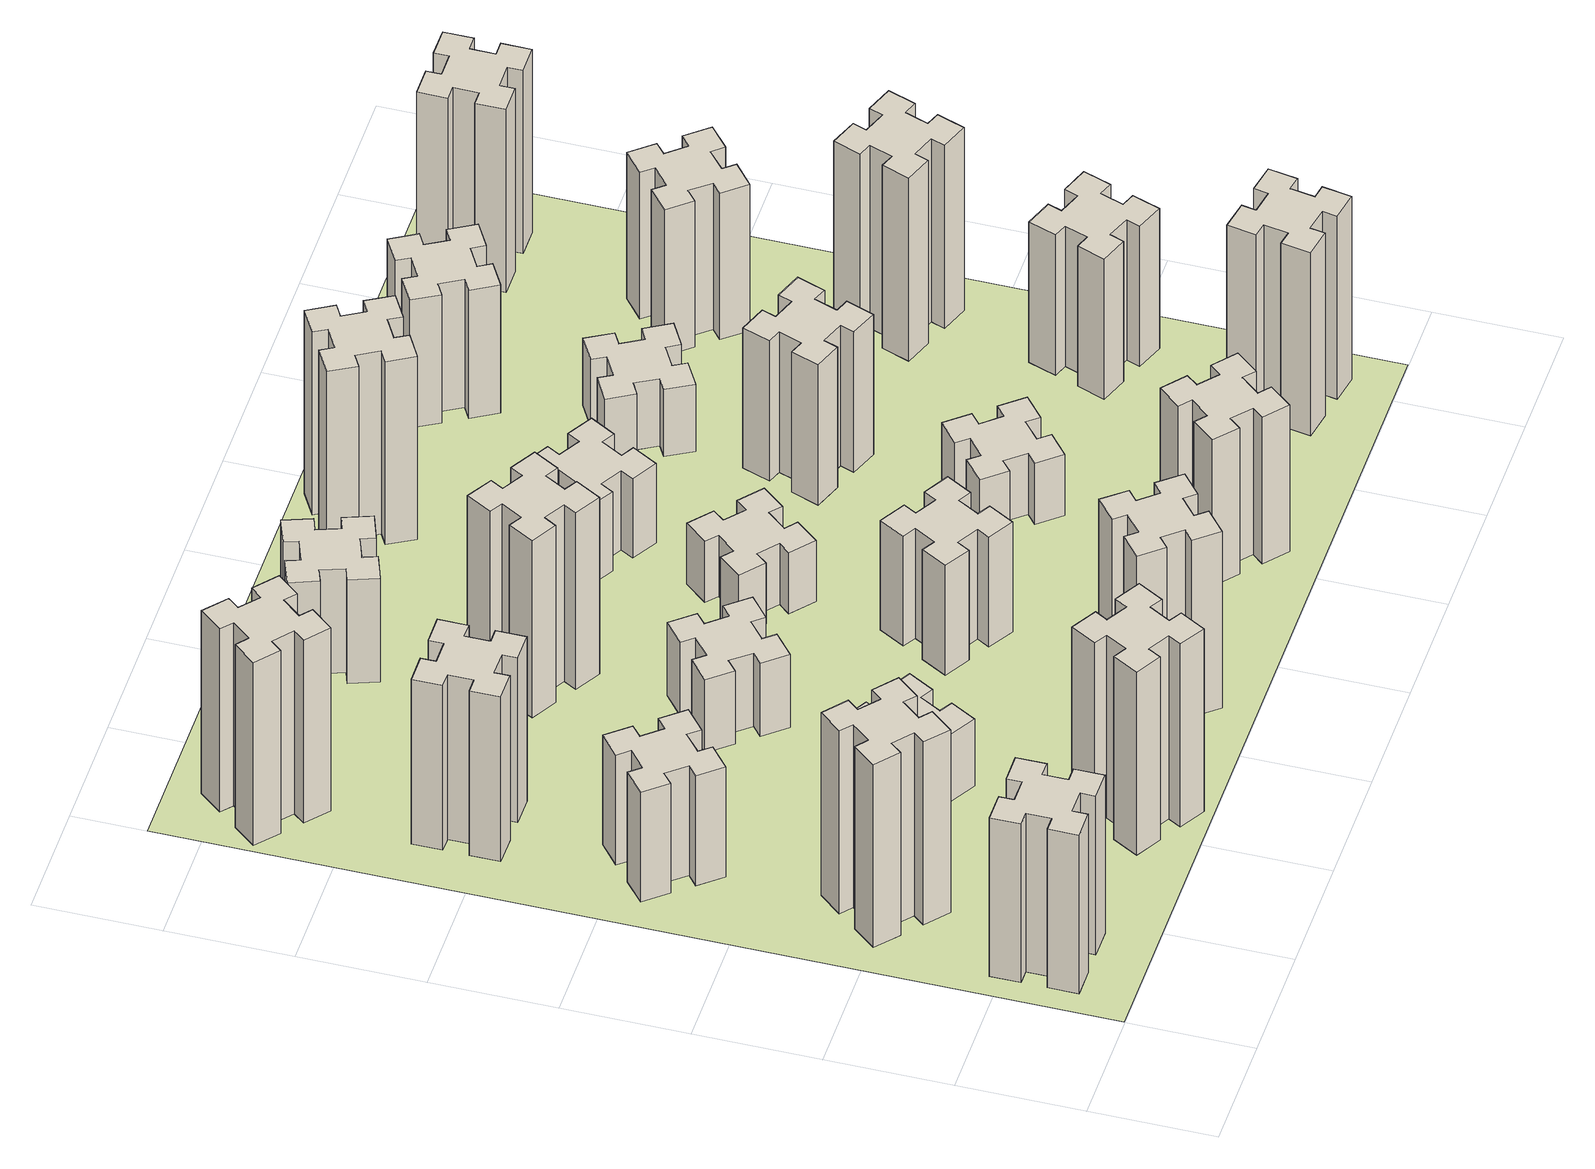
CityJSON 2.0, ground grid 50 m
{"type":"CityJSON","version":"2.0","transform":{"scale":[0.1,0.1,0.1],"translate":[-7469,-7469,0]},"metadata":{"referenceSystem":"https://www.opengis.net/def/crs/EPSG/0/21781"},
"CityObjects":{
"building1":{"type":"Building","attributes":{"class":"1000","function":"1000","usage":"1000","yearOfConstruction":2016,"roofType":"1000","measuredHeight":78,"storeysAboveGround":30,"storeysBelowGround":0},"geometry":[{"type":"Solid","lod":"1","boundaries":[[[[0,1,2,3,4,5,6,7,8,9,10,11,12,13,14,15,16,17,18,19]],[[17,16,20,21]],[[16,15,22,20]],[[15,14,23,22]],[[14,13,24,23]],[[13,12,25,24]],[[12,11,26,25]],[[11,10,27,26]],[[10,9,28,27]],[[9,8,29,28]],[[8,7,30,29]],[[7,6,31,30]],[[6,5,32,31]],[[5,4,33,32]],[[4,3,34,33]],[[3,2,35,34]],[[2,1,36,35]],[[1,0,37,36]],[[0,19,38,37]],[[19,18,39,38]],[[18,17,21,39]],[[24,25,26,27,28,29,30,31,32,33,34,35,36,37,38,39,21,20,22,23]]]]}]},
"building2":{"type":"Building","attributes":{"class":"1000","function":"1000","usage":"1000","yearOfConstruction":2016,"roofType":"1000","measuredHeight":90,"storeysAboveGround":30,"storeysBelowGround":0},"geometry":[{"type":"Solid","lod":"1","boundaries":[[[[40,41,42,43,44,45,46,47,48,49,50,51,52,53,54,55,56,57,58,59]],[[57,56,60,61]],[[56,55,62,60]],[[55,54,63,62]],[[54,53,64,63]],[[53,52,65,64]],[[52,51,66,65]],[[51,50,67,66]],[[50,49,68,67]],[[49,48,69,68]],[[48,47,70,69]],[[47,46,71,70]],[[46,45,72,71]],[[45,44,73,72]],[[44,43,74,73]],[[43,42,75,74]],[[42,41,76,75]],[[41,40,77,76]],[[40,59,78,77]],[[59,58,79,78]],[[58,57,61,79]],[[64,65,66,67,68,69,70,71,72,73,74,75,76,77,78,79,61,60,62,63]]]]}]},
"building3":{"type":"Building","attributes":{"class":"1000","function":"1000","usage":"1000","yearOfConstruction":2016,"roofType":"1000","measuredHeight":54,"storeysAboveGround":30,"storeysBelowGround":0},"geometry":[{"type":"Solid","lod":"1","boundaries":[[[[80,81,82,83,84,85,86,87,88,89,90,91,92,93,94,95,96,97,98,99]],[[97,96,100,101]],[[96,95,102,100]],[[95,94,103,102]],[[94,93,104,103]],[[93,92,105,104]],[[92,91,106,105]],[[91,90,107,106]],[[90,89,108,107]],[[89,88,109,108]],[[88,87,110,109]],[[87,86,111,110]],[[86,85,112,111]],[[85,84,113,112]],[[84,83,114,113]],[[83,82,115,114]],[[82,81,116,115]],[[81,80,117,116]],[[80,99,118,117]],[[99,98,119,118]],[[98,97,101,119]],[[104,105,106,107,108,109,110,111,112,113,114,115,116,117,118,119,101,100,102,103]]]]}]},
"building4":{"type":"Building","attributes":{"class":"1000","function":"1000","usage":"1000","yearOfConstruction":2016,"roofType":"1000","measuredHeight":81,"storeysAboveGround":30,"storeysBelowGround":0},"geometry":[{"type":"Solid","lod":"1","boundaries":[[[[120,121,122,123,124,125,126,127,128,129,130,131,132,133,134,135,136,137,138,139]],[[137,136,140,141]],[[136,135,142,140]],[[135,134,143,142]],[[134,133,144,143]],[[133,132,145,144]],[[132,131,146,145]],[[131,130,147,146]],[[130,129,148,147]],[[129,128,149,148]],[[128,127,150,149]],[[127,126,151,150]],[[126,125,152,151]],[[125,124,153,152]],[[124,123,154,153]],[[123,122,155,154]],[[122,121,156,155]],[[121,120,157,156]],[[120,139,158,157]],[[139,138,159,158]],[[138,137,141,159]],[[144,145,146,147,148,149,150,151,152,153,154,155,156,157,158,159,141,140,142,143]]]]}]},
"building5":{"type":"Building","attributes":{"class":"1000","function":"1000","usage":"1000","yearOfConstruction":2016,"roofType":"1000","measuredHeight":90,"storeysAboveGround":30,"storeysBelowGround":0},"geometry":[{"type":"Solid","lod":"1","boundaries":[[[[160,161,162,163,164,165,166,167,168,169,170,171,172,173,174,175,176,177,178,179]],[[177,176,180,181]],[[176,175,182,180]],[[175,174,183,182]],[[174,173,184,183]],[[173,172,185,184]],[[172,171,186,185]],[[171,170,187,186]],[[170,169,188,187]],[[169,168,189,188]],[[168,167,190,189]],[[167,166,191,190]],[[166,165,192,191]],[[165,164,193,192]],[[164,163,194,193]],[[163,162,195,194]],[[162,161,196,195]],[[161,160,197,196]],[[160,179,198,197]],[[179,178,199,198]],[[178,177,181,199]],[[184,185,186,187,188,189,190,191,192,193,194,195,196,197,198,199,181,180,182,183]]]]}]},
"building6":{"type":"Building","attributes":{"class":"1000","function":"1000","usage":"1000","yearOfConstruction":2016,"roofType":"1000","measuredHeight":90,"storeysAboveGround":30,"storeysBelowGround":0},"geometry":[{"type":"Solid","lod":"1","boundaries":[[[[200,201,202,203,204,205,206,207,208,209,210,211,212,213,214,215,216,217,218,219]],[[217,216,220,221]],[[216,215,222,220]],[[215,214,223,222]],[[214,213,224,223]],[[213,212,225,224]],[[212,211,226,225]],[[211,210,227,226]],[[210,209,228,227]],[[209,208,229,228]],[[208,207,230,229]],[[207,206,231,230]],[[206,205,232,231]],[[205,204,233,232]],[[204,203,234,233]],[[203,202,235,234]],[[202,201,236,235]],[[201,200,237,236]],[[200,219,238,237]],[[219,218,239,238]],[[218,217,221,239]],[[224,225,226,227,228,229,230,231,232,233,234,235,236,237,238,239,221,220,222,223]]]]}]},
"building7":{"type":"Building","attributes":{"class":"1000","function":"1000","usage":"1000","yearOfConstruction":2016,"roofType":"1000","measuredHeight":33,"storeysAboveGround":30,"storeysBelowGround":0},"geometry":[{"type":"Solid","lod":"1","boundaries":[[[[240,241,242,243,244,245,246,247,248,249,250,251,252,253,254,255,256,257,258,259]],[[257,256,260,261]],[[256,255,262,260]],[[255,254,263,262]],[[254,253,264,263]],[[253,252,265,264]],[[252,251,266,265]],[[251,250,267,266]],[[250,249,268,267]],[[249,248,269,268]],[[248,247,270,269]],[[247,246,271,270]],[[246,245,272,271]],[[245,244,273,272]],[[244,243,274,273]],[[243,242,275,274]],[[242,241,276,275]],[[241,240,277,276]],[[240,259,278,277]],[[259,258,279,278]],[[258,257,261,279]],[[264,265,266,267,268,269,270,271,272,273,274,275,276,277,278,279,261,260,262,263]]]]}]},
"building8":{"type":"Building","attributes":{"class":"1000","function":"1000","usage":"1000","yearOfConstruction":2016,"roofType":"1000","measuredHeight":36,"storeysAboveGround":30,"storeysBelowGround":0},"geometry":[{"type":"Solid","lod":"1","boundaries":[[[[280,281,282,283,284,285,286,287,288,289,290,291,292,293,294,295,296,297,298,299]],[[297,296,300,301]],[[296,295,302,300]],[[295,294,303,302]],[[294,293,304,303]],[[293,292,305,304]],[[292,291,306,305]],[[291,290,307,306]],[[290,289,308,307]],[[289,288,309,308]],[[288,287,310,309]],[[287,286,311,310]],[[286,285,312,311]],[[285,284,313,312]],[[284,283,314,313]],[[283,282,315,314]],[[282,281,316,315]],[[281,280,317,316]],[[280,299,318,317]],[[299,298,319,318]],[[298,297,301,319]],[[304,305,306,307,308,309,310,311,312,313,314,315,316,317,318,319,301,300,302,303]]]]}]},
"building9":{"type":"Building","attributes":{"class":"1000","function":"1000","usage":"1000","yearOfConstruction":2016,"roofType":"1000","measuredHeight":87,"storeysAboveGround":30,"storeysBelowGround":0},"geometry":[{"type":"Solid","lod":"1","boundaries":[[[[320,321,322,323,324,325,326,327,328,329,330,331,332,333,334,335,336,337,338,339]],[[337,336,340,341]],[[336,335,342,340]],[[335,334,343,342]],[[334,333,344,343]],[[333,332,345,344]],[[332,331,346,345]],[[331,330,347,346]],[[330,329,348,347]],[[329,328,349,348]],[[328,327,350,349]],[[327,326,351,350]],[[326,325,352,351]],[[325,324,353,352]],[[324,323,354,353]],[[323,322,355,354]],[[322,321,356,355]],[[321,320,357,356]],[[320,339,358,357]],[[339,338,359,358]],[[338,337,341,359]],[[344,345,346,347,348,349,350,351,352,353,354,355,356,357,358,359,341,340,342,343]]]]}]},
"building10":{"type":"Building","attributes":{"class":"1000","function":"1000","usage":"1000","yearOfConstruction":2016,"roofType":"1000","measuredHeight":87,"storeysAboveGround":30,"storeysBelowGround":0},"geometry":[{"type":"Solid","lod":"1","boundaries":[[[[360,361,362,363,364,365,366,367,368,369,370,371,372,373,374,375,376,377,378,379]],[[377,376,380,381]],[[376,375,382,380]],[[375,374,383,382]],[[374,373,384,383]],[[373,372,385,384]],[[372,371,386,385]],[[371,370,387,386]],[[370,369,388,387]],[[369,368,389,388]],[[368,367,390,389]],[[367,366,391,390]],[[366,365,392,391]],[[365,364,393,392]],[[364,363,394,393]],[[363,362,395,394]],[[362,361,396,395]],[[361,360,397,396]],[[360,379,398,397]],[[379,378,399,398]],[[378,377,381,399]],[[384,385,386,387,388,389,390,391,392,393,394,395,396,397,398,399,381,380,382,383]]]]}]},
"building11":{"type":"Building","attributes":{"class":"1000","function":"1000","usage":"1000","yearOfConstruction":2016,"roofType":"1000","measuredHeight":51,"storeysAboveGround":30,"storeysBelowGround":0},"geometry":[{"type":"Solid","lod":"1","boundaries":[[[[400,401,402,403,404,405,406,407,408,409,410,411,412,413,414,415,416,417,418,419]],[[417,416,420,421]],[[416,415,422,420]],[[415,414,423,422]],[[414,413,424,423]],[[413,412,425,424]],[[412,411,426,425]],[[411,410,427,426]],[[410,409,428,427]],[[409,408,429,428]],[[408,407,430,429]],[[407,406,431,430]],[[406,405,432,431]],[[405,404,433,432]],[[404,403,434,433]],[[403,402,435,434]],[[402,401,436,435]],[[401,400,437,436]],[[400,419,438,437]],[[419,418,439,438]],[[418,417,421,439]],[[424,425,426,427,428,429,430,431,432,433,434,435,436,437,438,439,421,420,422,423]]]]}]},
"building12":{"type":"Building","attributes":{"class":"1000","function":"1000","usage":"1000","yearOfConstruction":2016,"roofType":"1000","measuredHeight":54,"storeysAboveGround":30,"storeysBelowGround":0},"geometry":[{"type":"Solid","lod":"1","boundaries":[[[[440,441,442,443,444,445,446,447,448,449,450,451,452,453,454,455,456,457,458,459]],[[457,456,460,461]],[[456,455,462,460]],[[455,454,463,462]],[[454,453,464,463]],[[453,452,465,464]],[[452,451,466,465]],[[451,450,467,466]],[[450,449,468,467]],[[449,448,469,468]],[[448,447,470,469]],[[447,446,471,470]],[[446,445,472,471]],[[445,444,473,472]],[[444,443,474,473]],[[443,442,475,474]],[[442,441,476,475]],[[441,440,477,476]],[[440,459,478,477]],[[459,458,479,478]],[[458,457,461,479]],[[464,465,466,467,468,469,470,471,472,473,474,475,476,477,478,479,461,460,462,463]]]]}]},
"building13":{"type":"Building","attributes":{"class":"1000","function":"1000","usage":"1000","yearOfConstruction":2016,"roofType":"1000","measuredHeight":30,"storeysAboveGround":30,"storeysBelowGround":0},"geometry":[{"type":"Solid","lod":"1","boundaries":[[[[480,481,482,483,484,485,486,487,488,489,490,491,492,493,494,495,496,497,498,499]],[[497,496,500,501]],[[496,495,502,500]],[[495,494,503,502]],[[494,493,504,503]],[[493,492,505,504]],[[492,491,506,505]],[[491,490,507,506]],[[490,489,508,507]],[[489,488,509,508]],[[488,487,510,509]],[[487,486,511,510]],[[486,485,512,511]],[[485,484,513,512]],[[484,483,514,513]],[[483,482,515,514]],[[482,481,516,515]],[[481,480,517,516]],[[480,499,518,517]],[[499,498,519,518]],[[498,497,501,519]],[[504,505,506,507,508,509,510,511,512,513,514,515,516,517,518,519,501,500,502,503]]]]}]},
"building14":{"type":"Building","attributes":{"class":"1000","function":"1000","usage":"1000","yearOfConstruction":2016,"roofType":"1000","measuredHeight":72,"storeysAboveGround":30,"storeysBelowGround":0},"geometry":[{"type":"Solid","lod":"1","boundaries":[[[[520,521,522,523,524,525,526,527,528,529,530,531,532,533,534,535,536,537,538,539]],[[537,536,540,541]],[[536,535,542,540]],[[535,534,543,542]],[[534,533,544,543]],[[533,532,545,544]],[[532,531,546,545]],[[531,530,547,546]],[[530,529,548,547]],[[529,528,549,548]],[[528,527,550,549]],[[527,526,551,550]],[[526,525,552,551]],[[525,524,553,552]],[[524,523,554,553]],[[523,522,555,554]],[[522,521,556,555]],[[521,520,557,556]],[[520,539,558,557]],[[539,538,559,558]],[[538,537,541,559]],[[544,545,546,547,548,549,550,551,552,553,554,555,556,557,558,559,541,540,542,543]]]]}]},
"building15":{"type":"Building","attributes":{"class":"1000","function":"1000","usage":"1000","yearOfConstruction":2016,"roofType":"1000","measuredHeight":39,"storeysAboveGround":30,"storeysBelowGround":0},"geometry":[{"type":"Solid","lod":"1","boundaries":[[[[560,561,562,563,564,565,566,567,568,569,570,571,572,573,574,575,576,577,578,579]],[[577,576,580,581]],[[576,575,582,580]],[[575,574,583,582]],[[574,573,584,583]],[[573,572,585,584]],[[572,571,586,585]],[[571,570,587,586]],[[570,569,588,587]],[[569,568,589,588]],[[568,567,590,589]],[[567,566,591,590]],[[566,565,592,591]],[[565,564,593,592]],[[564,563,594,593]],[[563,562,595,594]],[[562,561,596,595]],[[561,560,597,596]],[[560,579,598,597]],[[579,578,599,598]],[[578,577,581,599]],[[584,585,586,587,588,589,590,591,592,593,594,595,596,597,598,599,581,580,582,583]]]]}]},
"building16":{"type":"Building","attributes":{"class":"1000","function":"1000","usage":"1000","yearOfConstruction":2016,"roofType":"1000","measuredHeight":90,"storeysAboveGround":30,"storeysBelowGround":0},"geometry":[{"type":"Solid","lod":"1","boundaries":[[[[600,601,602,603,604,605,606,607,608,609,610,611,612,613,614,615,616,617,618,619]],[[617,616,620,621]],[[616,615,622,620]],[[615,614,623,622]],[[614,613,624,623]],[[613,612,625,624]],[[612,611,626,625]],[[611,610,627,626]],[[610,609,628,627]],[[609,608,629,628]],[[608,607,630,629]],[[607,606,631,630]],[[606,605,632,631]],[[605,604,633,632]],[[604,603,634,633]],[[603,602,635,634]],[[602,601,636,635]],[[601,600,637,636]],[[600,619,638,637]],[[619,618,639,638]],[[618,617,621,639]],[[624,625,626,627,628,629,630,631,632,633,634,635,636,637,638,639,621,620,622,623]]]]}]},
"building17":{"type":"Building","attributes":{"class":"1000","function":"1000","usage":"1000","yearOfConstruction":2016,"roofType":"1000","measuredHeight":30,"storeysAboveGround":30,"storeysBelowGround":0},"geometry":[{"type":"Solid","lod":"1","boundaries":[[[[640,641,642,643,644,645,646,647,648,649,650,651,652,653,654,655,656,657,658,659]],[[657,656,660,661]],[[656,655,662,660]],[[655,654,663,662]],[[654,653,664,663]],[[653,652,665,664]],[[652,651,666,665]],[[651,650,667,666]],[[650,649,668,667]],[[649,648,669,668]],[[648,647,670,669]],[[647,646,671,670]],[[646,645,672,671]],[[645,644,673,672]],[[644,643,674,673]],[[643,642,675,674]],[[642,641,676,675]],[[641,640,677,676]],[[640,659,678,677]],[[659,658,679,678]],[[658,657,661,679]],[[664,665,666,667,668,669,670,671,672,673,674,675,676,677,678,679,661,660,662,663]]]]}]},
"building18":{"type":"Building","attributes":{"class":"1000","function":"1000","usage":"1000","yearOfConstruction":2016,"roofType":"1000","measuredHeight":69,"storeysAboveGround":30,"storeysBelowGround":0},"geometry":[{"type":"Solid","lod":"1","boundaries":[[[[680,681,682,683,684,685,686,687,688,689,690,691,692,693,694,695,696,697,698,699]],[[697,696,700,701]],[[696,695,702,700]],[[695,694,703,702]],[[694,693,704,703]],[[693,692,705,704]],[[692,691,706,705]],[[691,690,707,706]],[[690,689,708,707]],[[689,688,709,708]],[[688,687,710,709]],[[687,686,711,710]],[[686,685,712,711]],[[685,684,713,712]],[[684,683,714,713]],[[683,682,715,714]],[[682,681,716,715]],[[681,680,717,716]],[[680,699,718,717]],[[699,698,719,718]],[[698,697,701,719]],[[704,705,706,707,708,709,710,711,712,713,714,715,716,717,718,719,701,700,702,703]]]]}]},
"building19":{"type":"Building","attributes":{"class":"1000","function":"1000","usage":"1000","yearOfConstruction":2016,"roofType":"1000","measuredHeight":33,"storeysAboveGround":30,"storeysBelowGround":0},"geometry":[{"type":"Solid","lod":"1","boundaries":[[[[720,721,722,723,724,725,726,727,728,729,730,731,732,733,734,735,736,737,738,739]],[[737,736,740,741]],[[736,735,742,740]],[[735,734,743,742]],[[734,733,744,743]],[[733,732,745,744]],[[732,731,746,745]],[[731,730,747,746]],[[730,729,748,747]],[[729,728,749,748]],[[728,727,750,749]],[[727,726,751,750]],[[726,725,752,751]],[[725,724,753,752]],[[724,723,754,753]],[[723,722,755,754]],[[722,721,756,755]],[[721,720,757,756]],[[720,739,758,757]],[[739,738,759,758]],[[738,737,741,759]],[[744,745,746,747,748,749,750,751,752,753,754,755,756,757,758,759,741,740,742,743]]]]}]},
"building20":{"type":"Building","attributes":{"class":"1000","function":"1000","usage":"1000","yearOfConstruction":2016,"roofType":"1000","measuredHeight":90,"storeysAboveGround":30,"storeysBelowGround":0},"geometry":[{"type":"Solid","lod":"1","boundaries":[[[[760,761,762,763,764,765,766,767,768,769,770,771,772,773,774,775,776,777,778,779]],[[777,776,780,781]],[[776,775,782,780]],[[775,774,783,782]],[[774,773,784,783]],[[773,772,785,784]],[[772,771,786,785]],[[771,770,787,786]],[[770,769,788,787]],[[769,768,789,788]],[[768,767,790,789]],[[767,766,791,790]],[[766,765,792,791]],[[765,764,793,792]],[[764,763,794,793]],[[763,762,795,794]],[[762,761,796,795]],[[761,760,797,796]],[[760,779,798,797]],[[779,778,799,798]],[[778,777,781,799]],[[784,785,786,787,788,789,790,791,792,793,794,795,796,797,798,799,781,780,782,783]]]]}]},
"building21":{"type":"Building","attributes":{"class":"1000","function":"1000","usage":"1000","yearOfConstruction":2016,"roofType":"1000","measuredHeight":63,"storeysAboveGround":30,"storeysBelowGround":0},"geometry":[{"type":"Solid","lod":"1","boundaries":[[[[800,801,802,803,804,805,806,807,808,809,810,811,812,813,814,815,816,817,818,819]],[[817,816,820,821]],[[816,815,822,820]],[[815,814,823,822]],[[814,813,824,823]],[[813,812,825,824]],[[812,811,826,825]],[[811,810,827,826]],[[810,809,828,827]],[[809,808,829,828]],[[808,807,830,829]],[[807,806,831,830]],[[806,805,832,831]],[[805,804,833,832]],[[804,803,834,833]],[[803,802,835,834]],[[802,801,836,835]],[[801,800,837,836]],[[800,819,838,837]],[[819,818,839,838]],[[818,817,821,839]],[[824,825,826,827,828,829,830,831,832,833,834,835,836,837,838,839,821,820,822,823]]]]}]},
"building22":{"type":"Building","attributes":{"class":"1000","function":"1000","usage":"1000","yearOfConstruction":2016,"roofType":"1000","measuredHeight":69,"storeysAboveGround":30,"storeysBelowGround":0},"geometry":[{"type":"Solid","lod":"1","boundaries":[[[[840,841,842,843,844,845,846,847,848,849,850,851,852,853,854,855,856,857,858,859]],[[857,856,860,861]],[[856,855,862,860]],[[855,854,863,862]],[[854,853,864,863]],[[853,852,865,864]],[[852,851,866,865]],[[851,850,867,866]],[[850,849,868,867]],[[849,848,869,868]],[[848,847,870,869]],[[847,846,871,870]],[[846,845,872,871]],[[845,844,873,872]],[[844,843,874,873]],[[843,842,875,874]],[[842,841,876,875]],[[841,840,877,876]],[[840,859,878,877]],[[859,858,879,878]],[[858,857,861,879]],[[864,865,866,867,868,869,870,871,872,873,874,875,876,877,878,879,861,860,862,863]]]]}]},
"building23":{"type":"Building","attributes":{"class":"1000","function":"1000","usage":"1000","yearOfConstruction":2016,"roofType":"1000","measuredHeight":90,"storeysAboveGround":30,"storeysBelowGround":0},"geometry":[{"type":"Solid","lod":"1","boundaries":[[[[880,881,882,883,884,885,886,887,888,889,890,891,892,893,894,895,896,897,898,899]],[[897,896,900,901]],[[896,895,902,900]],[[895,894,903,902]],[[894,893,904,903]],[[893,892,905,904]],[[892,891,906,905]],[[891,890,907,906]],[[890,889,908,907]],[[889,888,909,908]],[[888,887,910,909]],[[887,886,911,910]],[[886,885,912,911]],[[885,884,913,912]],[[884,883,914,913]],[[883,882,915,914]],[[882,881,916,915]],[[881,880,917,916]],[[880,899,918,917]],[[899,898,919,918]],[[898,897,901,919]],[[904,905,906,907,908,909,910,911,912,913,914,915,916,917,918,919,901,900,902,903]]]]}]},
"building24":{"type":"Building","attributes":{"class":"1000","function":"1000","usage":"1000","yearOfConstruction":2016,"roofType":"1000","measuredHeight":72,"storeysAboveGround":30,"storeysBelowGround":0},"geometry":[{"type":"Solid","lod":"1","boundaries":[[[[920,921,922,923,924,925,926,927,928,929,930,931,932,933,934,935,936,937,938,939]],[[937,936,940,941]],[[936,935,942,940]],[[935,934,943,942]],[[934,933,944,943]],[[933,932,945,944]],[[932,931,946,945]],[[931,930,947,946]],[[930,929,948,947]],[[929,928,949,948]],[[928,927,950,949]],[[927,926,951,950]],[[926,925,952,951]],[[925,924,953,952]],[[924,923,954,953]],[[923,922,955,954]],[[922,921,956,955]],[[921,920,957,956]],[[920,939,958,957]],[[939,938,959,958]],[[938,937,941,959]],[[944,945,946,947,948,949,950,951,952,953,954,955,956,957,958,959,941,940,942,943]]]]}]},
"building25":{"type":"Building","attributes":{"class":"1000","function":"1000","usage":"1000","yearOfConstruction":2016,"roofType":"1000","measuredHeight":90,"storeysAboveGround":30,"storeysBelowGround":0},"geometry":[{"type":"Solid","lod":"1","boundaries":[[[[960,961,962,963,964,965,966,967,968,969,970,971,972,973,974,975,976,977,978,979]],[[977,976,980,981]],[[976,975,982,980]],[[975,974,983,982]],[[974,973,984,983]],[[973,972,985,984]],[[972,971,986,985]],[[971,970,987,986]],[[970,969,988,987]],[[969,968,989,988]],[[968,967,990,989]],[[967,966,991,990]],[[966,965,992,991]],[[965,964,993,992]],[[964,963,994,993]],[[963,962,995,994]],[[962,961,996,995]],[[961,960,997,996]],[[960,979,998,997]],[[979,978,999,998]],[[978,977,981,999]],[[984,985,986,987,988,989,990,991,992,993,994,995,996,997,998,999,981,980,982,983]]]]}]},
"landuse1":{"type":"LandUse","attributes":{"name":"plot1","function":"1010"},"geometry":[{"type":"MultiSurface","lod":"1","boundaries":[[[1000,1001,1002,1003]]]}]}
},
"vertices":[
[165,425,0],[165,325,0],[105,325,0],[105,205,0],[225,205,0],[225,265,0],[325,265,0],[325,205,0],[445,205,0],[445,325,0],[385,325,0],[385,425,0],[445,425,0],[445,545,0],[325,545,0],[325,485,0],[225,485,0],[225,545,0],[105,545,0],[105,425,0],[225,485,780],[225,545,780],[325,485,780],[325,545,780],[445,545,780],[445,425,780],[385,425,780],[385,325,780],[445,325,780],[445,205,780],[325,205,780],[325,265,780],[225,265,780],[225,205,780],[105,205,780],[105,325,780],[165,325,780],[165,425,780],[105,425,780],[105,545,780],
[484,1067,0],[408,1132,0],[446,1178,0],[354,1255,0],[277,1163,0],[323,1124,0],[259,1048,0],[213,1086,0],[136,994,0],[228,917,0],[266,963,0],[343,899,0],[304,853,0],[396,776,0],[473,868,0],[427,906,0],[492,983,0],[538,944,0],[615,1036,0],[523,1113,0],[492,983,900],[538,944,900],[427,906,900],[473,868,900],[396,776,900],[304,853,900],[343,899,900],[266,963,900],[228,917,900],[136,994,900],[213,1086,900],[259,1048,900],[323,1124,900],[277,1163,900],[354,1255,900],[446,1178,900],[408,1132,900],[484,1067,900],[523,1113,900],[615,1036,900],
[492,1888,0],[427,1964,0],[473,2003,0],[396,2095,0],[304,2018,0],[343,1972,0],[266,1907,0],[228,1953,0],[136,1876,0],[213,1784,0],[259,1823,0],[323,1746,0],[277,1708,0],[354,1616,0],[446,1693,0],[408,1739,0],[484,1803,0],[523,1757,0],[615,1834,0],[538,1926,0],[484,1803,540],[523,1757,540],[408,1739,540],[446,1693,540],[354,1616,540],[277,1708,540],[323,1746,540],[259,1823,540],[213,1784,540],[136,1876,540],[228,1953,540],[266,1907,540],[343,1972,540],[304,2018,540],[396,2095,540],[473,2003,540],[427,1964,540],[492,1888,540],[538,1926,540],[615,1834,540],
[485,2545,0],[485,2645,0],[545,2645,0],[545,2765,0],[425,2765,0],[425,2705,0],[325,2705,0],[325,2765,0],[205,2765,0],[205,2645,0],[265,2645,0],[265,2545,0],[205,2545,0],[205,2425,0],[325,2425,0],[325,2485,0],[425,2485,0],[425,2425,0],[545,2425,0],[545,2545,0],[425,2485,810],[425,2425,810],[325,2485,810],[325,2425,810],[205,2425,810],[205,2545,810],[265,2545,810],[265,2645,810],[205,2645,810],[205,2765,810],[325,2765,810],[325,2705,810],[425,2705,810],[425,2765,810],[545,2765,810],[545,2645,810],[485,2645,810],[485,2545,810],[545,2545,810],[545,2425,810],
[1214,346,0],[1127,396,0],[1157,448,0],[1053,508,0],[993,404,0],[1045,374,0],[995,287,0],[943,317,0],[883,213,0],[987,153,0],[1017,205,0],[1104,155,0],[1074,103,0],[1178,43,0],[1238,147,0],[1186,177,0],[1236,264,0],[1288,234,0],[1348,338,0],[1244,398,0],[1236,264,900],[1288,234,900],[1186,177,900],[1238,147,900],[1178,43,900],[1074,103,900],[1104,155,900],[1017,205,900],[987,153,900],[883,213,900],[943,317,900],[995,287,900],[1045,374,900],[993,404,900],[1053,508,900],[1157,448,900],[1127,396,900],[1214,346,900],[1244,398,900],[1348,338,900],
[384,3387,0],[308,3452,0],[346,3498,0],[254,3575,0],[177,3483,0],[223,3444,0],[159,3368,0],[113,3406,0],[36,3314,0],[128,3237,0],[166,3283,0],[243,3219,0],[204,3173,0],[296,3096,0],[373,3188,0],[327,3226,0],[392,3303,0],[438,3264,0],[515,3356,0],[423,3433,0],[392,3303,900],[438,3264,900],[327,3226,900],[373,3188,900],[296,3096,900],[204,3173,900],[243,3219,900],[166,3283,900],[128,3237,900],[36,3314,900],[113,3406,900],[159,3368,900],[223,3444,900],[177,3483,900],[254,3575,900],[346,3498,900],[308,3452,900],[384,3387,900],[423,3433,900],[515,3356,900],
[1086,1017,0],[1136,1104,0],[1188,1074,0],[1248,1178,0],[1144,1238,0],[1114,1186,0],[1027,1236,0],[1057,1288,0],[953,1348,0],[893,1244,0],[945,1214,0],[895,1127,0],[843,1157,0],[783,1053,0],[887,993,0],[917,1045,0],[1004,995,0],[974,943,0],[1078,883,0],[1138,987,0],[1004,995,330],[974,943,330],[917,1045,330],[887,993,330],[783,1053,330],[843,1157,330],[895,1127,330],[945,1214,330],[893,1244,330],[953,1348,330],[1057,1288,330],[1027,1236,330],[1114,1186,330],[1144,1238,330],[1248,1178,330],[1188,1074,330],[1136,1104,330],[1086,1017,330],[1138,987,330],[1078,883,330],
[1183,1972,0],[1106,1907,0],[1068,1953,0],[976,1876,0],[1053,1784,0],[1099,1823,0],[1163,1746,0],[1117,1708,0],[1194,1616,0],[1286,1693,0],[1248,1739,0],[1324,1803,0],[1363,1757,0],[1455,1834,0],[1378,1926,0],[1332,1888,0],[1267,1964,0],[1313,2003,0],[1236,2095,0],[1144,2018,0],[1267,1964,360],[1313,2003,360],[1332,1888,360],[1378,1926,360],[1455,1834,360],[1363,1757,360],[1324,1803,360],[1248,1739,360],[1286,1693,360],[1194,1616,360],[1117,1708,360],[1163,1746,360],[1099,1823,360],[1053,1784,360],[976,1876,360],[1068,1953,360],[1106,1907,360],[1183,1972,360],[1144,2018,360],[1236,2095,360],
[1639,343,0],[1703,266,0],[1657,228,0],[1734,136,0],[1826,213,0],[1788,259,0],[1864,323,0],[1903,277,0],[1995,354,0],[1918,446,0],[1872,408,0],[1807,484,0],[1853,523,0],[1776,615,0],[1684,538,0],[1723,492,0],[1646,427,0],[1608,473,0],[1516,396,0],[1593,304,0],[1646,427,870],[1608,473,870],[1723,492,870],[1684,538,870],[1776,615,870],[1853,523,870],[1807,484,870],[1872,408,870],[1918,446,870],[1995,354,870],[1903,277,870],[1864,323,870],[1788,259,870],[1826,213,870],[1734,136,870],[1657,228,870],[1703,266,870],[1639,343,870],[1593,304,870],[1516,396,870],
[1314,2666,0],[1227,2716,0],[1257,2768,0],[1153,2828,0],[1093,2724,0],[1145,2694,0],[1095,2607,0],[1043,2637,0],[983,2533,0],[1087,2473,0],[1117,2525,0],[1204,2475,0],[1174,2423,0],[1278,2363,0],[1338,2467,0],[1286,2497,0],[1336,2584,0],[1388,2554,0],[1448,2658,0],[1344,2718,0],[1336,2584,870],[1388,2554,870],[1286,2497,870],[1338,2467,870],[1278,2363,870],[1174,2423,870],[1204,2475,870],[1117,2525,870],[1087,2473,870],[983,2533,870],[1043,2637,870],[1095,2607,870],[1145,2694,870],[1093,2724,870],[1153,2828,870],[1257,2768,870],[1227,2716,870],[1314,2666,870],[1344,2718,870],[1448,2658,870],
[1125,3456,0],[1031,3422,0],[1010,3478,0],[897,3437,0],[939,3324,0],[995,3345,0],[1029,3251,0],[973,3230,0],[1014,3117,0],[1127,3159,0],[1106,3215,0],[1200,3249,0],[1220,3193,0],[1333,3234,0],[1292,3347,0],[1236,3326,0],[1202,3420,0],[1258,3440,0],[1217,3553,0],[1104,3512,0],[1202,3420,510],[1258,3440,510],[1236,3326,510],[1292,3347,510],[1333,3234,510],[1220,3193,510],[1200,3249,510],[1106,3215,510],[1127,3159,510],[1014,3117,510],[973,3230,510],[1029,3251,510],[995,3345,510],[939,3324,510],[897,3437,510],[1010,3478,510],[1031,3422,510],[1125,3456,510],[1104,3512,510],[1217,3553,510],
[1954,1286,0],[1867,1336,0],[1897,1388,0],[1793,1448,0],[1733,1344,0],[1785,1314,0],[1735,1227,0],[1683,1257,0],[1623,1153,0],[1727,1093,0],[1757,1145,0],[1844,1095,0],[1814,1043,0],[1918,983,0],[1978,1087,0],[1926,1117,0],[1976,1204,0],[2028,1174,0],[2088,1278,0],[1984,1338,0],[1976,1204,540],[2028,1174,540],[1926,1117,540],[1978,1087,540],[1918,983,540],[1814,1043,540],[1844,1095,540],[1757,1145,540],[1727,1093,540],[1623,1153,540],[1683,1257,540],[1735,1227,540],[1785,1314,540],[1733,1344,540],[1793,1448,540],[1897,1388,540],[1867,1336,540],[1954,1286,540],[1984,1338,540],[2088,1278,540],
[1907,1846,0],[1972,1923,0],[2018,1884,0],[2095,1976,0],[2003,2053,0],[1964,2007,0],[1888,2072,0],[1926,2118,0],[1834,2195,0],[1757,2103,0],[1803,2064,0],[1739,1988,0],[1693,2026,0],[1616,1934,0],[1708,1857,0],[1746,1903,0],[1823,1839,0],[1784,1793,0],[1876,1716,0],[1953,1808,0],[1823,1839,300],[1784,1793,300],[1746,1903,300],[1708,1857,300],[1616,1934,300],[1693,2026,300],[1739,1988,300],[1803,2064,300],[1757,2103,300],[1834,2195,300],[1926,2118,300],[1888,2072,300],[1964,2007,300],[2003,2053,300],[2095,1976,300],[2018,1884,300],[1972,1923,300],[1907,1846,300],[1953,1808,300],[1876,1716,300],
[2486,323,0],[2563,259,0],[2524,213,0],[2616,136,0],[2693,228,0],[2647,266,0],[2712,343,0],[2758,304,0],[2835,396,0],[2743,473,0],[2704,427,0],[2628,492,0],[2666,538,0],[2574,615,0],[2497,523,0],[2543,484,0],[2479,408,0],[2433,446,0],[2356,354,0],[2448,277,0],[2479,408,720],[2433,446,720],[2543,484,720],[2497,523,720],[2574,615,720],[2666,538,720],[2628,492,720],[2704,427,720],[2743,473,720],[2835,396,720],[2758,304,720],[2712,343,720],[2647,266,720],[2693,228,720],[2616,136,720],[2524,213,720],[2563,259,720],[2486,323,720],[2448,277,720],[2356,354,720],
[2026,2497,0],[2076,2584,0],[2128,2554,0],[2188,2658,0],[2084,2718,0],[2054,2666,0],[1967,2716,0],[1997,2768,0],[1893,2828,0],[1833,2724,0],[1885,2694,0],[1835,2607,0],[1783,2637,0],[1723,2533,0],[1827,2473,0],[1857,2525,0],[1944,2475,0],[1914,2423,0],[2018,2363,0],[2078,2467,0],[1944,2475,390],[1914,2423,390],[1857,2525,390],[1827,2473,390],[1723,2533,390],[1783,2637,390],[1835,2607,390],[1885,2694,390],[1833,2724,390],[1893,2828,390],[1997,2768,390],[1967,2716,390],[2054,2666,390],[2084,2718,390],[2188,2658,390],[2128,2554,390],[2076,2584,390],[2026,2497,390],[2078,2467,390],[2018,2363,390],
[1844,3556,0],[1757,3506,0],[1727,3558,0],[1623,3498,0],[1683,3394,0],[1735,3424,0],[1785,3337,0],[1733,3307,0],[1793,3203,0],[1897,3263,0],[1867,3315,0],[1954,3365,0],[1984,3313,0],[2088,3373,0],[2028,3477,0],[1976,3447,0],[1926,3534,0],[1978,3564,0],[1918,3668,0],[1814,3608,0],[1926,3534,900],[1978,3564,900],[1976,3447,900],[2028,3477,900],[2088,3373,900],[1984,3313,900],[1954,3365,900],[1867,3315,900],[1897,3263,900],[1793,3203,900],[1733,3307,900],[1785,3337,900],[1735,3424,900],[1683,3394,900],[1623,3498,900],[1727,3558,900],[1757,3506,900],[1844,3556,900],[1814,3608,900],[1918,3668,900],
[2628,1099,0],[2704,1163,0],[2743,1117,0],[2835,1194,0],[2758,1286,0],[2712,1248,0],[2647,1324,0],[2693,1363,0],[2616,1455,0],[2524,1378,0],[2563,1332,0],[2486,1267,0],[2448,1313,0],[2356,1236,0],[2433,1144,0],[2479,1183,0],[2543,1106,0],[2497,1068,0],[2574,976,0],[2666,1053,0],[2543,1106,300],[2497,1068,300],[2479,1183,300],[2433,1144,300],[2356,1236,300],[2448,1313,300],[2486,1267,300],[2563,1332,300],[2524,1378,300],[2616,1455,300],[2693,1363,300],[2647,1324,300],[2712,1248,300],[2758,1286,300],[2835,1194,300],[2743,1117,300],[2704,1163,300],[2628,1099,300],[2666,1053,300],[2574,976,300],
[2682,1871,0],[2716,1965,0],[2772,1944,0],[2813,2057,0],[2700,2098,0],[2680,2042,0],[2586,2076,0],[2607,2132,0],[2494,2173,0],[2453,2060,0],[2509,2040,0],[2475,1946,0],[2419,1967,0],[2377,1854,0],[2490,1813,0],[2511,1869,0],[2605,1835,0],[2584,1779,0],[2697,1737,0],[2738,1850,0],[2605,1835,690],[2584,1779,690],[2511,1869,690],[2490,1813,690],[2377,1854,690],[2419,1967,690],[2475,1946,690],[2509,2040,690],[2453,2060,690],[2494,2173,690],[2607,2132,690],[2586,2076,690],[2680,2042,690],[2700,2098,690],[2813,2057,690],[2772,1944,690],[2716,1965,690],[2682,1871,690],[2738,1850,690],[2697,1737,690],
[2475,2584,0],[2525,2497,0],[2473,2467,0],[2533,2363,0],[2637,2423,0],[2607,2475,0],[2694,2525,0],[2724,2473,0],[2828,2533,0],[2768,2637,0],[2716,2607,0],[2666,2694,0],[2718,2724,0],[2658,2828,0],[2554,2768,0],[2584,2716,0],[2497,2666,0],[2467,2718,0],[2363,2658,0],[2423,2554,0],[2497,2666,330],[2467,2718,330],[2584,2716,330],[2554,2768,330],[2658,2828,330],[2718,2724,330],[2666,2694,330],[2716,2607,330],[2768,2637,330],[2828,2533,330],[2724,2473,330],[2694,2525,330],[2607,2475,330],[2637,2423,330],[2533,2363,330],[2473,2467,330],[2525,2497,330],[2475,2584,330],[2423,2554,330],[2363,2658,330],
[3504,475,0],[3405,492,0],[3416,551,0],[3297,572,0],[3277,454,0],[3336,444,0],[3318,345,0],[3259,356,0],[3238,237,0],[3357,217,0],[3367,276,0],[3465,258,0],[3455,199,0],[3573,178,0],[3594,297,0],[3535,307,0],[3552,405,0],[3611,395,0],[3632,513,0],[3514,534,0],[3552,405,900],[3611,395,900],[3535,307,900],[3594,297,900],[3573,178,900],[3455,199,900],[3465,258,900],[3367,276,900],[3357,217,900],[3238,237,900],[3259,356,900],[3318,345,900],[3336,444,900],[3277,454,900],[3297,572,900],[3416,551,900],[3405,492,900],[3504,475,900],[3514,534,900],[3632,513,900],
[2716,3347,0],[2666,3434,0],[2718,3464,0],[2658,3568,0],[2554,3508,0],[2584,3456,0],[2497,3406,0],[2467,3458,0],[2363,3398,0],[2423,3294,0],[2475,3324,0],[2525,3237,0],[2473,3207,0],[2533,3103,0],[2637,3163,0],[2607,3215,0],[2694,3265,0],[2724,3213,0],[2828,3273,0],[2768,3377,0],[2694,3265,630],[2724,3213,630],[2607,3215,630],[2637,3163,630],[2533,3103,630],[2473,3207,630],[2525,3237,630],[2475,3324,630],[2423,3294,630],[2363,3398,630],[2467,3458,630],[2497,3406,630],[2584,3456,630],[2554,3508,630],[2658,3568,630],[2718,3464,630],[2666,3434,630],[2716,3347,630],[2768,3377,630],[2828,3273,630],
[3351,1029,0],[3445,995,0],[3424,939,0],[3537,897,0],[3578,1010,0],[3522,1031,0],[3556,1125,0],[3612,1104,0],[3653,1217,0],[3540,1258,0],[3520,1202,0],[3426,1236,0],[3447,1292,0],[3334,1333,0],[3293,1220,0],[3349,1200,0],[3315,1106,0],[3259,1127,0],[3217,1014,0],[3330,973,0],[3315,1106,690],[3259,1127,690],[3349,1200,690],[3293,1220,690],[3334,1333,690],[3447,1292,690],[3426,1236,690],[3520,1202,690],[3540,1258,690],[3653,1217,690],[3612,1104,690],[3556,1125,690],[3522,1031,690],[3578,1010,690],[3537,897,690],[3424,939,690],[3445,995,690],[3351,1029,690],[3330,973,690],[3217,1014,690],
[3520,1942,0],[3426,1976,0],[3447,2032,0],[3334,2073,0],[3293,1960,0],[3349,1940,0],[3315,1846,0],[3259,1867,0],[3217,1754,0],[3330,1713,0],[3351,1769,0],[3445,1735,0],[3424,1679,0],[3537,1637,0],[3578,1750,0],[3522,1771,0],[3556,1865,0],[3612,1844,0],[3653,1957,0],[3540,1998,0],[3556,1865,900],[3612,1844,900],[3522,1771,900],[3578,1750,900],[3537,1637,900],[3424,1679,900],[3445,1735,900],[3351,1769,900],[3330,1713,900],[3217,1754,900],[3259,1867,900],[3315,1846,900],[3349,1940,900],[3293,1960,900],[3334,2073,900],[3447,2032,900],[3426,1976,900],[3520,1942,900],[3540,1998,900],[3653,1957,900],
[3119,2563,0],[3183,2486,0],[3137,2448,0],[3214,2356,0],[3306,2433,0],[3268,2479,0],[3344,2543,0],[3383,2497,0],[3475,2574,0],[3398,2666,0],[3352,2628,0],[3287,2704,0],[3333,2743,0],[3256,2835,0],[3164,2758,0],[3203,2712,0],[3126,2647,0],[3088,2693,0],[2996,2616,0],[3073,2524,0],[3126,2647,720],[3088,2693,720],[3203,2712,720],[3164,2758,720],[3256,2835,720],[3333,2743,720],[3287,2704,720],[3352,2628,720],[3398,2666,720],[3475,2574,720],[3383,2497,720],[3344,2543,720],[3268,2479,720],[3306,2433,720],[3214,2356,720],[3137,2448,720],[3183,2486,720],[3119,2563,720],[3073,2524,720],[2996,2616,720],
[3285,3325,0],[3385,3325,0],[3385,3265,0],[3505,3265,0],[3505,3385,0],[3445,3385,0],[3445,3485,0],[3505,3485,0],[3505,3605,0],[3385,3605,0],[3385,3545,0],[3285,3545,0],[3285,3605,0],[3165,3605,0],[3165,3485,0],[3225,3485,0],[3225,3385,0],[3165,3385,0],[3165,3265,0],[3285,3265,0],[3225,3385,900],[3165,3385,900],[3225,3485,900],[3165,3485,900],[3165,3605,900],[3285,3605,900],[3285,3545,900],[3385,3545,900],[3385,3605,900],[3505,3605,900],[3505,3485,900],[3445,3485,900],[3445,3385,900],[3505,3385,900],[3505,3265,900],[3385,3265,900],[3385,3325,900],[3285,3325,900],[3285,3265,900],[3165,3265,900],
[5,3705,0],[3705,3705,0],[3705,5,0],[5,5,0]
]}
